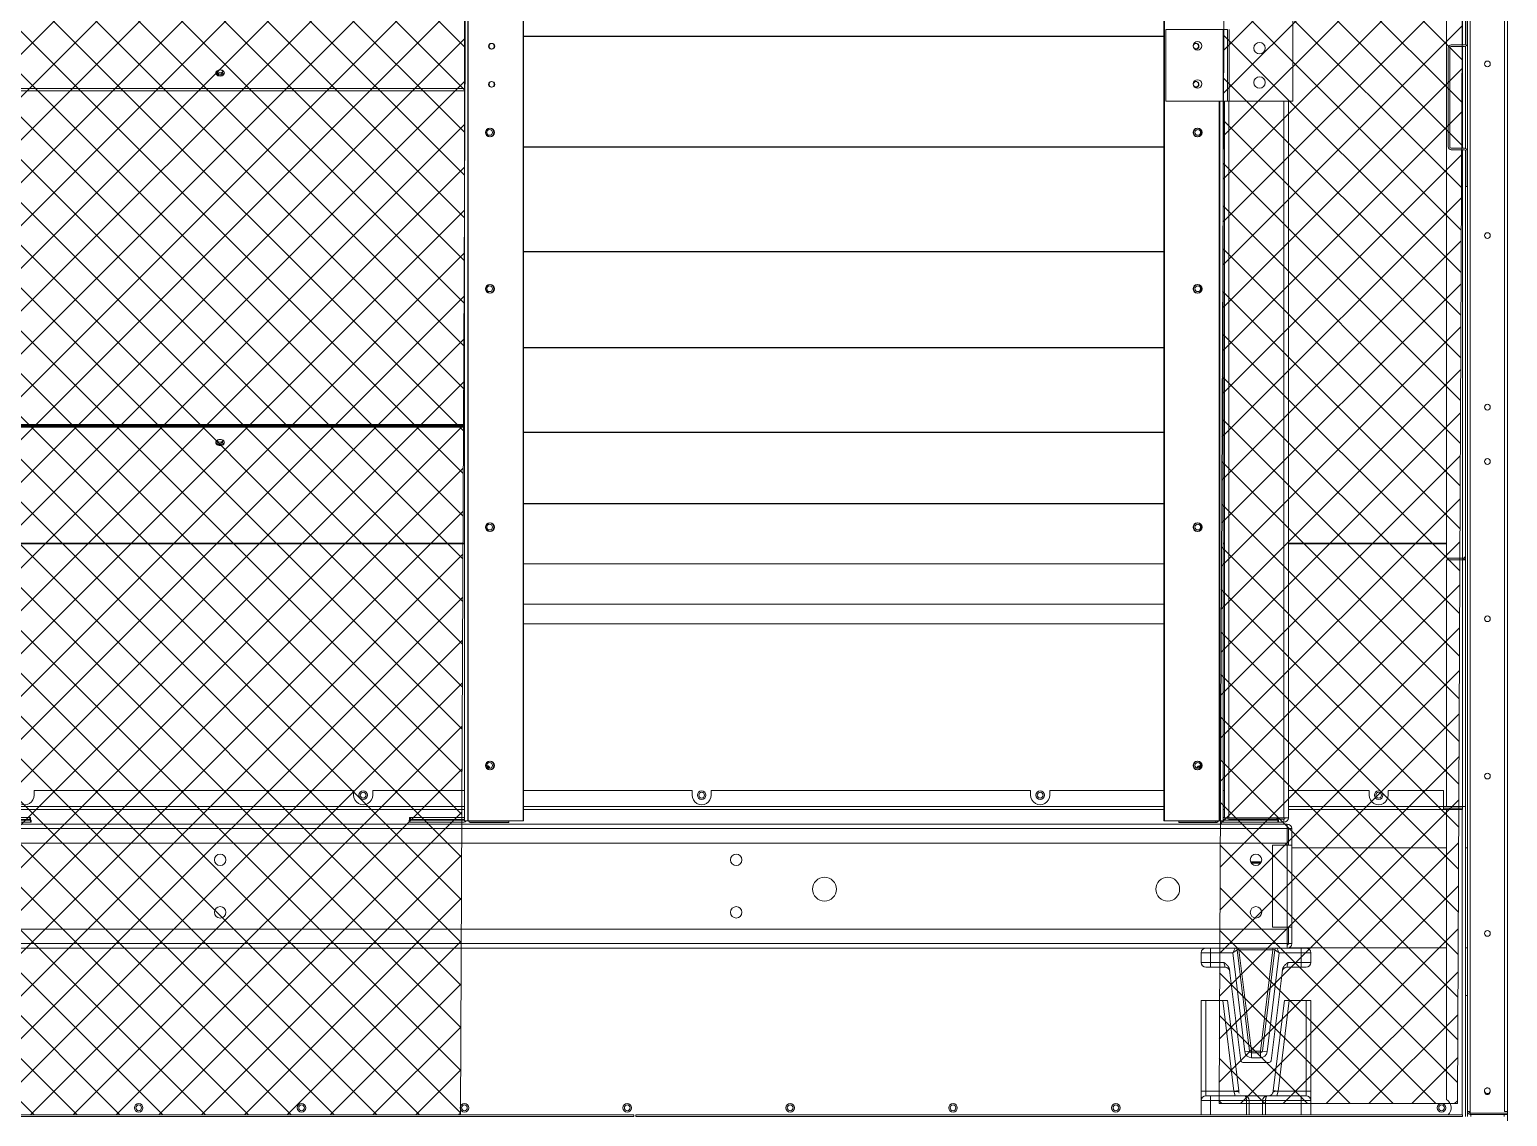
# Model space of a CAD drawing. Header units: millimetres. Extents: x 10706 to 40113, y 7812 to 28607.
# Drawn here: x 30892 to 32442, y 15545 to 16685 of the extents above; entities that cross this region are included whole.
import ezdxf

# ---------------------------------------------------------------- set-up
doc = ezdxf.new("R2010")
doc.units = ezdxf.units.MM
pattern_1 = [(45, (-795513.42, -362385.733), (-22.4506403, 22.4506403), []), (135, (-795513.42, -362385.733), (-22.4506403, -22.4506403), [])]

# ---------------------------------------------------------------- blocks, each defined once
blk = doc.blocks.new('2')
at = {"lineweight": 5}
h = blk.add_hatch(dxfattribs=at)
h.set_pattern_fill('ANSI37', scale=10)
h.set_pattern_definition(pattern_1)
h.paths.add_polyline_path([(31343.6, 15546.3), (31352.1, 17468.5), (30839.7, 17468.5), (30831.2, 15546.3)])
h = blk.add_hatch(dxfattribs=at)
h.set_pattern_fill('ANSI37', scale=10)
h.set_pattern_definition(pattern_1)
h.paths.add_polyline_path([(32389.2, 15558.1), (32397.6, 17480.4), (32147.7, 17480.4), (32139.2, 15558.1)])
at = {"color": 7, "lineweight": 20}
for p, q in [((32399.6, 15549.8), (32399.6, 18391.6)), ((32402.7, 15549.8), (32402.7, 18391.6)), ((32438.5, 15549.8), (32438.5, 18391.6)), ((32441.6, 15549.8), (32441.6, 18391.6)), ((31347.8, 15854.8), (31347.8, 17267.1)), ((31351.3, 15854.8), (31351.3, 17268.3)), ((31351.8, 15854.8), (31351.8, 17268.3)), ((31409.3, 15854.8), (31409.3, 17268.3)), ((31409.8, 15854.8), (31409.8, 17268.3)), ((32081.4, 15854.8), (32081.4, 17268.3)), ((32081.9, 15854.8), (32081.9, 17268.3)), ((29972.5, 15851.3), (32210.7, 15851.3)), ((29972.5, 15846.6), (32210.7, 15846.6)), ((29972.5, 15831.3), (32210.7, 15831.3)), ((32210.7, 15741.3), (29972.5, 15741.3)), ((32210.7, 15726), (29972.5, 15726)), ((32210.7, 15721.3), (29972.5, 15721.3))]:
    blk.add_line(p, q, dxfattribs=at)
at = {"color": 7, "lineweight": 20, "ltscale": 0.063889}
blk.add_line((32216.7, 16724.8), (32216.7, 16609.8), dxfattribs=at)
at = {"color": 7, "lineweight": 20, "ltscale": 0.316783}
blk.add_line((32377.6, 16700.4), (32377.6, 16130.2), dxfattribs=at)
at = {"color": 7, "lineweight": 20, "ltscale": 0.017627}
blk.add_line((32394.5, 16668.7), (32394.5, 16700.4), dxfattribs=at)
at = {"color": 7, "lineweight": 20, "ltscale": 0.018559}
blk.add_line((32397.6, 16669.2), (32397.6, 16702.6), dxfattribs=at)
at = {"color": 7, "lineweight": 20, "ltscale": 0.0205}
for p, q in [((32398, 16670.2), (32398, 16707.1)), ((32398, 16557.2), (32398, 16520.3))]:
    blk.add_line(p, q, dxfattribs=at)
at = {"color": 7, "lineweight": 20, "ltscale": 0.373111}
for p, q in [((32081.4, 16677.9), (31409.8, 16677.9)), ((31409.8, 16677.8), (32081.4, 16677.8)), ((31409.8, 16677.5), (32081.4, 16677.5)), ((32081.4, 16677.4), (31409.8, 16677.4)), ((32081.4, 16561.7), (31409.8, 16561.7)), ((31409.8, 16561.6), (32081.4, 16561.6)), ((31409.8, 16561.4), (32081.4, 16561.4)), ((32081.4, 16561.3), (31409.8, 16561.3)), ((32081.4, 16451.9), (31409.8, 16451.9)), ((31409.8, 16451.8), (32081.4, 16451.8)), ((31409.8, 16451.6), (32081.4, 16451.6)), ((32081.4, 16451.5), (31409.8, 16451.5)), ((32081.4, 16351.3), (31409.8, 16351.3)), ((31409.8, 16351.2), (32081.4, 16351.2)), ((31409.8, 16351), (32081.4, 16351)), ((32081.4, 16350.9), (31409.8, 16350.9)), ((32081.4, 16262.4), (31409.8, 16262.4)), ((31409.8, 16262.3), (32081.4, 16262.3)), ((31409.8, 16262.1), (32081.4, 16262.1)), ((32081.4, 16262), (31409.8, 16262)), ((32081.4, 16187.5), (31409.8, 16187.5)), ((31409.8, 16187.4), (32081.4, 16187.4)), ((31409.8, 16187.3), (32081.4, 16187.3)), ((32081.4, 16187.2), (31409.8, 16187.2)), ((32081.4, 16124.5), (31409.8, 16124.5)), ((31409.8, 16124.4), (32081.4, 16124.4)), ((31409.8, 16124.3), (32081.4, 16124.3)), ((32081.4, 16124.2), (31409.8, 16124.2)), ((32081.4, 16082.1), (31409.8, 16082.1)), ((31409.8, 16082), (32081.4, 16082)), ((31409.8, 16082), (32081.4, 16082)), ((32081.4, 16081.9), (31409.8, 16081.9)), ((31409.8, 16061.4), (32081.4, 16061.4)), ((31409.8, 16061.4), (32081.4, 16061.4)), ((32081.4, 16061.4), (31409.8, 16061.4)), ((31409.8, 15869.7), (32081.4, 15869.7)), ((31409.8, 15866.6), (32081.4, 15866.6))]:
    blk.add_line(p, q, dxfattribs=at)
at = {"color": 7, "lineweight": 20, "ltscale": 0.033333}
for p, q in [((32143.5, 16684.8), (32083.5, 16684.8)), ((32083.5, 16609.8), (32143.5, 16609.8))]:
    blk.add_line(p, q, dxfattribs=at)
at = {"color": 7, "lineweight": 20, "ltscale": 0.041667}
for p, q in [((32083.5, 16609.8), (32083.5, 16684.8)), ((32143.5, 16684.8), (32143.5, 16609.8)), ((32148.2, 16684.8), (32148.2, 16609.8)), ((32149.7, 16684.8), (32149.7, 16609.8))]:
    blk.add_line(p, q, dxfattribs=at)
at = {"color": 7, "lineweight": 20, "ltscale": 0.002611}
for p, q in [((32143.5, 16684.8), (32148.2, 16684.8)), ((32143.5, 16609.8), (32148.2, 16609.8)), ((32144.9, 15858), (32149.6, 15858)), ((32211.9, 15858), (32207.2, 15858)), ((32210.7, 15846.6), (32210.7, 15851.3)), ((32210.7, 15829.3), (32215.4, 15829.3)), ((32210.7, 15743.3), (32215.4, 15743.3)), ((32210.7, 15726), (32210.7, 15721.3))]:
    blk.add_line(p, q, dxfattribs=at)
at = {"color": 7, "lineweight": 20, "ltscale": 0.039056}
blk.add_line((32216.7, 16609.8), (32216.7, 16680.1), dxfattribs=at)
at = {"color": 7, "lineweight": 20, "ltscale": 0.057667}
for p, q in [((32379.6, 16665.6), (32379.6, 16561.8)), ((32381.2, 16665.6), (32381.2, 16561.8))]:
    blk.add_line(p, q, dxfattribs=at)
at = {"color": 7, "lineweight": 20, "ltscale": 0.007667}
for p, q in [((32382.7, 16668.7), (32396.5, 16668.7)), ((32382.7, 16667.1), (32396.5, 16667.1)), ((32382.7, 16560.3), (32396.5, 16560.3)), ((32396.5, 16558.7), (32382.7, 16558.7))]:
    blk.add_line(p, q, dxfattribs=at)
at = {"color": 7, "lineweight": 20, "ltscale": 0.059333}
blk.add_line((32394.5, 16560.3), (32394.5, 16667.1), dxfattribs=at)
at = {"color": 7, "lineweight": 20, "ltscale": 0.059558}
blk.add_line((32397.6, 16560.1), (32397.6, 16667.3), dxfattribs=at)
at = {"color": 7, "lineweight": 20, "ltscale": 0.284666}
blk.add_line((30835.4, 16623.1), (31347.8, 16623.1), dxfattribs=at)
at = {"color": 7, "lineweight": 20, "ltscale": 0.284667}
for p, q in [((31347.8, 16620.6), (30835.4, 16620.6)), ((30835.4, 16270.4), (31347.8, 16270.4)), ((30835.4, 16269.3), (31347.8, 16269.3)), ((31347.8, 16268.9), (30835.4, 16268.9)), ((31347.8, 16267.8), (30835.4, 16267.8)), ((30835.4, 16146.2), (31347.8, 16146.2)), ((30835.4, 16145.2), (31347.8, 16145.2)), ((30835.4, 15869.7), (31347.8, 15869.7)), ((30835.4, 15866.6), (31347.8, 15866.6))]:
    blk.add_line(p, q, dxfattribs=at)
at = {"color": 7, "lineweight": 20, "ltscale": 0.419444}
for p, q in [((32139.4, 15854.8), (32139.4, 16609.8)), ((32139.9, 15854.8), (32139.9, 16609.8)), ((32143.4, 15854.8), (32143.4, 16609.8))]:
    blk.add_line(p, q, dxfattribs=at)
at = {"color": 7, "lineweight": 20, "ltscale": 5.55578e-05}
blk.add_line((32143.5, 16609.8), (32143.4, 16609.8), dxfattribs=at)
at = {"color": 7, "lineweight": 20, "ltscale": 0.000160516}
blk.add_line((32143.8, 16609.8), (32143.5, 16609.8), dxfattribs=at)
at = {"color": 7, "lineweight": 20, "ltscale": 0.000777778}
blk.add_line((32144.9, 16609.8), (32143.5, 16609.8), dxfattribs=at)
at = {"color": 7, "lineweight": 20, "ltscale": 1.1675e-05}
blk.add_line((32143.5, 16609.8), (32143.5, 16609.8), dxfattribs=at)
at = {"color": 7, "lineweight": 20, "ltscale": 0.417667}
for p, q in [((32144.9, 15858), (32144.9, 16609.8)), ((32149.6, 15858), (32149.6, 16609.8)), ((32207.2, 15858), (32207.2, 16609.8)), ((32211.9, 15858), (32211.9, 16609.8))]:
    blk.add_line(p, q, dxfattribs=at)
at = {"color": 7, "lineweight": 20, "ltscale": 0.000833333}
for p, q in [((32148.2, 16609.8), (32149.7, 16609.8)), ((32394.5, 15869.7), (32394.5, 15868.2)), ((31349.8, 15854.8), (31351.3, 15854.8)), ((31350.3, 15854.8), (31351.8, 15854.8)), ((32140.9, 15854.8), (32139.4, 15854.8)), ((32141.4, 15854.8), (32139.9, 15854.8)), ((32210.7, 15846.6), (32212.2, 15846.6)), ((32210.7, 15726), (32212.2, 15726)), ((32402.7, 15548.3), (32402.7, 15549.8)), ((32441.6, 15548.3), (32441.6, 15549.8))]:
    blk.add_line(p, q, dxfattribs=at)
at = {"color": 7, "lineweight": 20, "ltscale": 0.038056}
blk.add_line((32148.2, 16609.8), (32216.7, 16609.8), dxfattribs=at)
at = {"color": 7, "lineweight": 20, "ltscale": 0.037222}
blk.add_line((32216.7, 16609.8), (32149.7, 16609.8), dxfattribs=at)
at = {"color": 7, "lineweight": 20, "ltscale": 0.002667}
blk.add_line((32211.9, 16609.8), (32216.7, 16609.8), dxfattribs=at)
at = {"color": 7, "lineweight": 20, "ltscale": 1.16463e-05}
blk.add_line((32216.7, 16609.8), (32216.7, 16609.8), dxfattribs=at)
at = {"color": 7, "lineweight": 20, "ltscale": 0.238045}
blk.add_line((32394.5, 16130.2), (32394.5, 16558.7), dxfattribs=at)
at = {"color": 7, "lineweight": 20, "ltscale": 0.236578}
blk.add_line((32397.6, 16132.4), (32397.6, 16558.2), dxfattribs=at)
at = {"color": 7, "lineweight": 20, "ltscale": 0.000888889}
for p, q in [((32398, 16520.3), (32399.6, 16520.3)), ((32396, 16129.6), (32397.6, 16129.6)), ((32394.5, 15868.2), (32394.5, 15866.6)), ((31352.3, 15854.5), (31353.9, 15854.5)), ((31394.3, 15854.5), (31394.3, 15852.9)), ((32096.9, 15852.9), (32096.9, 15854.5)), ((32135.8, 15854.5), (32135.8, 15852.9)), ((31525.6, 15546.3), (31525.6, 15544.7)), ((31527.6, 15544.7), (31527.6, 15546.3)), ((32394.6, 15544.7), (32394.6, 15546.3)), ((32402.7, 15546.7), (32402.7, 15548.3)), ((32441.6, 15546.7), (32441.6, 15548.3))]:
    blk.add_line(p, q, dxfattribs=at)
at = {"color": 7, "lineweight": 20, "ltscale": 0.000833656}
for p, q in [((32143.4, 16146.2), (32144.9, 16146.2)), ((32143.4, 16145.2), (32144.9, 16145.2))]:
    blk.add_line(p, q, dxfattribs=at)
at = {"color": 7, "lineweight": 20, "ltscale": 0.092056}
for p, q in [((32211.9, 16146.2), (32377.6, 16146.2)), ((32211.9, 16145.2), (32377.6, 16145.2))]:
    blk.add_line(p, q, dxfattribs=at)
at = {"color": 7, "lineweight": 20, "ltscale": 0.008061}
blk.add_line((32397.6, 16129.6), (32397.6, 16144.1), dxfattribs=at)
at = {"color": 7, "lineweight": 20, "ltscale": 0.009389}
for p, q in [((32377.6, 16130.2), (32394.5, 16130.2)), ((32377.6, 16128.4), (32394.5, 16128.4)), ((32374.5, 15886.6), (32374.5, 15869.7)), ((32377.6, 15869.7), (32394.5, 15869.7)), ((32441.6, 15549.8), (32441.6, 15566.7))]:
    blk.add_line(p, q, dxfattribs=at)
at = {"color": 7, "lineweight": 20, "ltscale": 0.143679}
for p, q in [((32377.6, 15869.7), (32377.6, 16128.4)), ((32394.5, 15869.7), (32394.5, 16128.4)), ((32397.6, 15869.7), (32397.6, 16128.4))]:
    blk.add_line(p, q, dxfattribs=at)
at = {"color": 7, "lineweight": 20, "ltscale": 0.00103}
blk.add_line((32394.5, 16128.4), (32394.5, 16130.2), dxfattribs=at)
at = {"color": 7, "lineweight": 20, "ltscale": 0.001722}
for p, q in [((32397.6, 16128.4), (32394.5, 16128.4)), ((32374.5, 15866.6), (32374.5, 15869.7)), ((32397.6, 15869.7), (32394.5, 15869.7)), ((32399.6, 15549.8), (32402.7, 15549.8)), ((32441.6, 15549.8), (32438.5, 15549.8))]:
    blk.add_line(p, q, dxfattribs=at)
at = {"color": 7, "lineweight": 20, "ltscale": 0.00048142}
blk.add_line((32396, 16129.6), (32396, 16130.5), dxfattribs=at)
at = {"color": 7, "lineweight": 20, "ltscale": 0.000698042}
for p, q in [((32396, 16129.6), (32396, 16128.4)), ((32397.6, 16128.4), (32397.6, 16129.6))]:
    blk.add_line(p, q, dxfattribs=at)
at = {"color": 7, "lineweight": 20, "ltscale": 0.000157563}
blk.add_line((32397.4, 16131.5), (32397.6, 16131.5), dxfattribs=at)
at = {"color": 7, "lineweight": 20, "ltscale": 0.000501055}
blk.add_line((32397.6, 16131.5), (32397.6, 16132.4), dxfattribs=at)
at = {"color": 7, "lineweight": 20, "ltscale": 0.186111}
for p, q in [((31231.6, 15886.6), (30896.6, 15886.6)), ((31941.6, 15886.6), (31606.6, 15886.6))]:
    blk.add_line(p, q, dxfattribs=at)
at = {"color": 7, "lineweight": 20, "ltscale": 0.002747}
for p, q in [((30896.6, 15886.6), (30896.6, 15881.7)), ((31231.6, 15881.7), (31231.6, 15886.6)), ((31251.6, 15886.6), (31251.6, 15881.7)), ((31586.6, 15881.7), (31586.6, 15886.6)), ((31606.6, 15886.6), (31606.6, 15881.7)), ((31941.6, 15881.7), (31941.6, 15886.6)), ((31961.6, 15886.6), (31961.6, 15881.7)), ((32296.6, 15881.7), (32296.6, 15886.6)), ((32316.6, 15886.6), (32316.6, 15881.7))]:
    blk.add_line(p, q, dxfattribs=at)
at = {"color": 7, "lineweight": 20, "ltscale": 0.053444}
blk.add_line((31347.8, 15886.6), (31251.6, 15886.6), dxfattribs=at)
at = {"color": 7, "lineweight": 20, "ltscale": 0.098223}
blk.add_line((31586.6, 15886.6), (31409.8, 15886.6), dxfattribs=at)
at = {"color": 7, "lineweight": 20, "ltscale": 0.066555}
blk.add_line((32081.4, 15886.6), (31961.6, 15886.6), dxfattribs=at)
at = {"color": 7, "lineweight": 20, "ltscale": 0.000833626}
for p, q in [((32144.9, 15886.6), (32143.4, 15886.6)), ((32143.4, 15869.7), (32144.9, 15869.7)), ((32143.4, 15866.6), (32144.9, 15866.6)), ((32143.4, 15858.1), (32144.9, 15858.1))]:
    blk.add_line(p, q, dxfattribs=at)
at = {"color": 7, "lineweight": 20, "ltscale": 0.047056}
blk.add_line((32296.6, 15886.6), (32211.9, 15886.6), dxfattribs=at)
at = {"color": 7, "lineweight": 20, "ltscale": 0.032167}
blk.add_line((32374.5, 15886.6), (32316.6, 15886.6), dxfattribs=at)
at = {"color": 7, "lineweight": 20, "ltscale": 0.031945}
blk.add_line((30835.4, 15858.1), (30892.9, 15858.1), dxfattribs=at)
at = {"color": 7, "lineweight": 20, "ltscale": 0.031389}
for p, q in [((30835.4, 15858.1), (30891.9, 15858.1)), ((31347.8, 15858.1), (31291.3, 15858.1)), ((30836.4, 15855.3), (30892.9, 15855.3)), ((30836.4, 15853.3), (30892.9, 15853.3)), ((30836.9, 15855.3), (30893.4, 15855.3)), ((30836.9, 15853.3), (30893.4, 15853.3)), ((31346.3, 15855.3), (31289.8, 15855.3)), ((31346.3, 15853.3), (31289.8, 15853.3)), ((31346.8, 15855.3), (31290.3, 15855.3)), ((31346.8, 15853.3), (31290.3, 15853.3)), ((32144.4, 15855.3), (32200.9, 15855.3)), ((32144.4, 15853.3), (32200.9, 15853.3)), ((32144.9, 15855.3), (32201.4, 15855.3)), ((32144.9, 15853.3), (32201.4, 15853.3))]:
    blk.add_line(p, q, dxfattribs=at)
at = {"color": 7, "lineweight": 20, "ltscale": 0.031862}
for p, q in [((30835.6, 15856.1), (30892.9, 15856.1)), ((31347.7, 15856.1), (31290.3, 15856.1))]:
    blk.add_line(p, q, dxfattribs=at)
at = {"color": 7, "lineweight": 20, "ltscale": 0.031307}
blk.add_line((30835.6, 15856.1), (30891.9, 15856.1), dxfattribs=at)
at = {"color": 7, "lineweight": 20, "ltscale": 0.001111}
for p, q in [((30891.9, 15856.1), (30891.9, 15858.1)), ((30892.9, 15856.1), (30892.9, 15858.1)), ((31290.3, 15856.1), (31290.3, 15858.1)), ((31291.3, 15856.1), (31291.3, 15858.1)), ((30892.9, 15855.3), (30892.9, 15853.3)), ((30893.4, 15855.3), (30893.4, 15853.3)), ((31289.8, 15855.3), (31289.8, 15853.3)), ((31290.3, 15855.3), (31290.3, 15853.3)), ((31347.8, 15854.8), (31349.8, 15854.8)), ((31348.3, 15854.8), (31350.3, 15854.8)), ((32142.9, 15854.8), (32140.9, 15854.8)), ((32143.4, 15854.8), (32141.4, 15854.8)), ((32200.9, 15855.3), (32200.9, 15853.3)), ((32201.4, 15855.3), (32201.4, 15853.3)), ((32397.6, 15826.5), (32399.6, 15826.5)), ((32399.6, 15721.5), (32397.6, 15721.5)), ((32397.6, 15671.5), (32399.6, 15671.5)), ((32403.1, 15544.7), (32403.1, 15546.7))]:
    blk.add_line(p, q, dxfattribs=at)
at = {"color": 7, "lineweight": 20, "ltscale": 0.031944}
blk.add_line((31347.8, 15858.1), (31290.3, 15858.1), dxfattribs=at)
at = {"color": 7, "lineweight": 20, "ltscale": 0.031306}
blk.add_line((31347.7, 15856.1), (31291.3, 15856.1), dxfattribs=at)
at = {"color": 7, "lineweight": 20, "ltscale": 0.000961948}
blk.add_line((32143.6, 15856.1), (32145.3, 15856.1), dxfattribs=at)
blk.add_line((32143.6, 15856.1), (32145.3, 15856.1), dxfattribs=at)
at = {"color": 7, "lineweight": 20, "ltscale": 0.032}
for p, q in [((32207.2, 15858), (32149.6, 15858)), ((32207.2, 15856.5), (32149.6, 15856.5))]:
    blk.add_line(p, q, dxfattribs=at)
at = {"color": 7, "lineweight": 20, "ltscale": 0.000833335}
for p, q in [((32199.9, 15856.5), (32199.9, 15858)), ((32200.9, 15856.5), (32200.9, 15858))]:
    blk.add_line(p, q, dxfattribs=at)
at = {"color": 7, "lineweight": 20, "ltscale": 0.001778}
for p, q in [((32207.2, 15856.5), (32207.2, 15853.3)), ((32215.4, 15846.6), (32212.2, 15846.6)), ((32212.2, 15726), (32215.4, 15726))]:
    blk.add_line(p, q, dxfattribs=at)
at = {"color": 7, "lineweight": 20, "ltscale": 0.090334}
for p, q in [((32211.9, 15869.7), (32374.5, 15869.7)), ((32211.9, 15866.6), (32374.5, 15866.6))]:
    blk.add_line(p, q, dxfattribs=at)
at = {"color": 7, "lineweight": 20, "ltscale": 0.011111}
for p, q in [((32374.5, 15869.7), (32394.5, 15869.7)), ((32394.5, 15868.2), (32374.5, 15868.2)), ((32374.5, 15866.6), (32394.5, 15866.6))]:
    blk.add_line(p, q, dxfattribs=at)
at = {"color": 7, "lineweight": 20, "ltscale": 0.169047}
blk.add_line((32377.6, 15562.3), (32377.6, 15866.6), dxfattribs=at)
at = {"color": 7, "lineweight": 20, "ltscale": 0.177968}
blk.add_line((32394.1, 15866.6), (32394.1, 15546.3), dxfattribs=at)
at = {"color": 7, "lineweight": 20, "ltscale": 0.180579}
blk.add_line((32397.6, 15869.7), (32397.6, 15544.7), dxfattribs=at)
at = {"color": 7, "lineweight": 20, "ltscale": 0.032222}
for p, q in [((31351.3, 15854.8), (31409.3, 15854.8)), ((31351.8, 15854.8), (31409.8, 15854.8)), ((32139.4, 15854.8), (32081.4, 15854.8)), ((32139.9, 15854.8), (32081.9, 15854.8))]:
    blk.add_line(p, q, dxfattribs=at)
at = {"color": 7, "lineweight": 20, "ltscale": 0.000166668}
blk.add_line((31352.3, 15854.5), (31352.3, 15854.8), dxfattribs=at)
at = {"color": 7, "lineweight": 20, "ltscale": 0.000166667}
for p, q in [((31353.9, 15854.8), (31353.9, 15854.5)), ((31394.3, 15854.8), (31394.3, 15854.5)), ((32096.9, 15854.8), (32096.9, 15854.5)), ((32137.3, 15854.8), (32137.3, 15854.5))]:
    blk.add_line(p, q, dxfattribs=at)
at = {"color": 7, "lineweight": 20, "ltscale": 0.022444}
for p, q in [((31353.9, 15854.5), (31394.3, 15854.5)), ((31394.3, 15854.5), (31353.9, 15854.5)), ((31353.9, 15852.9), (31394.3, 15852.9)), ((32137.3, 15854.5), (32096.9, 15854.5))]:
    blk.add_line(p, q, dxfattribs=at)
at = {"color": 7, "lineweight": 20, "ltscale": 0.000444384}
blk.add_line((31394.3, 15854.5), (31394.3, 15853.7), dxfattribs=at)
at = {"color": 7, "lineweight": 20, "ltscale": 0.021611}
for p, q in [((32135.8, 15854.5), (32096.9, 15854.5)), ((32135.8, 15852.9), (32096.9, 15852.9)), ((32441.6, 15548.3), (32402.7, 15548.3)), ((32441.6, 15548.3), (32402.7, 15548.3)), ((32441.6, 15546.7), (32402.7, 15546.7))]:
    blk.add_line(p, q, dxfattribs=at)
at = {"color": 7, "lineweight": 20, "ltscale": 0.003222}
blk.add_line((32207.2, 15853.3), (32201.4, 15853.3), dxfattribs=at)
at = {"color": 7, "lineweight": 20, "ltscale": 0.009611}
for p, q in [((32210.7, 15829.3), (32210.7, 15846.6)), ((32212.2, 15846.6), (32212.2, 15829.3)), ((32215.4, 15829.3), (32215.4, 15846.6)), ((32210.7, 15726), (32210.7, 15743.3)), ((32212.2, 15743.3), (32212.2, 15726)), ((32215.4, 15726), (32215.4, 15743.3))]:
    blk.add_line(p, q, dxfattribs=at)
at = {"color": 7, "lineweight": 20, "ltscale": 0.0085}
for p, q in [((32210.7, 15831.3), (32210.7, 15846.6)), ((32210.7, 15829.3), (32195.4, 15829.3)), ((32195.4, 15743.3), (32210.7, 15743.3)), ((32210.7, 15726), (32210.7, 15741.3))]:
    blk.add_line(p, q, dxfattribs=at)
at = {"color": 7, "lineweight": 20, "ltscale": 0.047778}
for p, q in [((32195.4, 15829.3), (32195.4, 15743.3)), ((32210.7, 15829.3), (32210.7, 15743.3)), ((32215.4, 15829.3), (32215.4, 15743.3))]:
    blk.add_line(p, q, dxfattribs=at)
at = {"color": 7, "lineweight": 20, "ltscale": 0.090111}
blk.add_line((32215.4, 15826.5), (32377.6, 15826.5), dxfattribs=at)
at = {"color": 7, "lineweight": 20, "ltscale": 0.006331}
blk.add_line((32172.3, 15811.9), (32183.6, 15811.9), dxfattribs=at)
at = {"color": 7, "lineweight": 20, "ltscale": 0.002982}
for p, q in [((32177.9, 15811.1), (32172.6, 15811.1)), ((32183.3, 15811.1), (32177.9, 15811.1))]:
    blk.add_line(p, q, dxfattribs=at)
at = {"color": 7, "lineweight": 20, "ltscale": 0.002791}
for p, q in [((32177.9, 15810.5), (32172.9, 15810.5)), ((32183, 15810.5), (32177.9, 15810.5))]:
    blk.add_line(p, q, dxfattribs=at)
at = {"color": 7, "lineweight": 20, "ltscale": 0.005556}
for p, q in [((32120.4, 15716.3), (32120.4, 15706.3)), ((32130.4, 15716.3), (32120.4, 15716.3)), ((32130.4, 15716.3), (32130.4, 15706.3)), ((32235.4, 15716.3), (32225.4, 15716.3)), ((32225.4, 15716.3), (32225.4, 15706.3)), ((32235.4, 15716.3), (32235.4, 15706.3)), ((32130.4, 15706.3), (32120.4, 15706.3)), ((32235.4, 15706.3), (32225.4, 15706.3)), ((32130.4, 15561.3), (32120.4, 15561.3)), ((32235.4, 15561.3), (32225.4, 15561.3)), ((32235.4, 15571.3), (32235.4, 15561.3))]:
    blk.add_line(p, q, dxfattribs=at)
at = {"color": 7, "lineweight": 20, "ltscale": 0.002778}
for p, q in [((32130.4, 15721.3), (32130.4, 15716.3)), ((32230.4, 15721.3), (32225.4, 15721.3)), ((32225.4, 15721.3), (32225.4, 15716.3)), ((32130.4, 15701.3), (32125.4, 15701.3)), ((32130.4, 15706.3), (32130.4, 15701.3)), ((32225.4, 15706.3), (32225.4, 15701.3)), ((32230.4, 15701.3), (32225.4, 15701.3)), ((32125.4, 15666.3), (32120.4, 15666.3)), ((32235.4, 15666.3), (32230.4, 15666.3)), ((32171.2, 15613), (32166.3, 15612.4)), ((32173.2, 15611.3), (32173.2, 15606.3)), ((32182.7, 15611.3), (32182.7, 15606.3)), ((32184.7, 15613), (32189.6, 15612.4)), ((32125.4, 15571.3), (32120.4, 15571.3)), ((32125.4, 15566.3), (32125.4, 15571.3)), ((32130.4, 15566.3), (32125.4, 15566.3)), ((32130.4, 15566.3), (32130.4, 15561.3)), ((32154.8, 15571.3), (32159.8, 15571.9)), ((32201.1, 15571.3), (32196.1, 15571.9)), ((32225.4, 15566.3), (32225.4, 15561.3)), ((32230.4, 15566.3), (32225.4, 15566.3)), ((32230.4, 15571.3), (32235.4, 15571.3)), ((32230.4, 15571.3), (32230.4, 15566.3))]:
    blk.add_line(p, q, dxfattribs=at)
at = {"color": 7, "lineweight": 20, "ltscale": 0.01282}
for p, q in [((32153.5, 15716.3), (32130.4, 15716.3)), ((32225.4, 15716.3), (32202.4, 15716.3))]:
    blk.add_line(p, q, dxfattribs=at)
at = {"color": 7, "lineweight": 20, "ltscale": 0.003145}
for p, q in [((32153.5, 15716.3), (32156.2, 15721.3)), ((32153.5, 15716.3), (32158.2, 15719.5)), ((32202.4, 15716.3), (32197.7, 15719.5)), ((32202.4, 15716.3), (32199.7, 15721.3))]:
    blk.add_line(p, q, dxfattribs=at)
at = {"color": 7, "lineweight": 20, "ltscale": 0.058129}
for p, q in [((32153.5, 15716.3), (32166.3, 15612.4)), ((32189.6, 15612.4), (32202.4, 15716.3))]:
    blk.add_line(p, q, dxfattribs=at)
at = {"color": 7, "lineweight": 20, "ltscale": 0.059604}
for p, q in [((32158.2, 15719.5), (32171.2, 15613)), ((32160.1, 15719.5), (32173.2, 15613)), ((32195.7, 15719.5), (32182.7, 15613)), ((32184.7, 15613), (32197.7, 15719.5))]:
    blk.add_line(p, q, dxfattribs=at)
at = {"color": 7, "lineweight": 20, "ltscale": 0.000975701}
for p, q in [((32160.1, 15721.3), (32160.1, 15719.5)), ((32195.7, 15721.3), (32195.7, 15719.5)), ((32173.2, 15613), (32173.2, 15611.3)), ((32182.7, 15613), (32182.7, 15611.3))]:
    blk.add_line(p, q, dxfattribs=at)
at = {"color": 7, "lineweight": 20, "ltscale": 0.019777}
blk.add_line((32195.7, 15719.5), (32160.1, 15719.5), dxfattribs=at)
at = {"color": 7, "lineweight": 20, "ltscale": 0.008167}
blk.add_line((32225.4, 15721.3), (32210.7, 15721.3), dxfattribs=at)
at = {"color": 7, "lineweight": 20, "ltscale": 0.0919}
blk.add_line((32377.6, 15721.5), (32212.2, 15721.5), dxfattribs=at)
at = {"color": 7, "lineweight": 20, "ltscale": 0.007694}
for p, q in [((32130.4, 15706.3), (32144.3, 15706.3)), ((32225.4, 15706.3), (32211.6, 15706.3))]:
    blk.add_line(p, q, dxfattribs=at)
at = {"color": 7, "lineweight": 20, "ltscale": 0.008376}
for p, q in [((32130.4, 15701.3), (32145.5, 15701.3)), ((32225.4, 15701.3), (32210.4, 15701.3))]:
    blk.add_line(p, q, dxfattribs=at)
at = {"color": 7, "lineweight": 20, "ltscale": 0.00286}
for p, q in [((32145.5, 15701.3), (32144.3, 15706.3)), ((32211.6, 15706.3), (32210.4, 15701.3)), ((32154.8, 15571.3), (32156, 15566.3)), ((32201.1, 15571.3), (32199.9, 15566.3))]:
    blk.add_line(p, q, dxfattribs=at)
at = {"color": 7, "lineweight": 20, "ltscale": 0.053282}
for p, q in [((32162, 15603), (32150.3, 15698.2)), ((32193.9, 15603), (32205.6, 15698.2))]:
    blk.add_line(p, q, dxfattribs=at)
at = {"color": 7, "lineweight": 20, "ltscale": 0.052778}
for p, q in [((32120.4, 15666.3), (32120.4, 15571.3)), ((32125.4, 15666.3), (32125.4, 15571.3)), ((32230.4, 15571.3), (32230.4, 15666.3)), ((32235.4, 15571.3), (32235.4, 15666.3))]:
    blk.add_line(p, q, dxfattribs=at)
at = {"color": 7, "lineweight": 20, "ltscale": 0.009824}
for p, q in [((32125.4, 15666.3), (32143.1, 15666.3)), ((32230.4, 15666.3), (32212.8, 15666.3))]:
    blk.add_line(p, q, dxfattribs=at)
at = {"color": 7, "lineweight": 20, "ltscale": 0.053174}
for p, q in [((32154.8, 15571.3), (32143.1, 15666.3)), ((32201.1, 15571.3), (32212.8, 15666.3))]:
    blk.add_line(p, q, dxfattribs=at)
at = {"color": 7, "lineweight": 20, "ltscale": 0.002799}
for p, q in [((32148.2, 15666.3), (32143.1, 15666.3)), ((32207.7, 15666.3), (32212.8, 15666.3))]:
    blk.add_line(p, q, dxfattribs=at)
at = {"color": 7, "lineweight": 20, "ltscale": 0.052833}
for p, q in [((32159.8, 15571.9), (32148.2, 15666.3)), ((32196.1, 15571.9), (32207.7, 15666.3))]:
    blk.add_line(p, q, dxfattribs=at)
at = {"color": 7, "lineweight": 20, "ltscale": 0.005249}
for p, q in [((32173.2, 15613), (32182.7, 15613)), ((32182.7, 15611.3), (32173.2, 15611.3)), ((32182.7, 15606.3), (32173.2, 15606.3))]:
    blk.add_line(p, q, dxfattribs=at)
at = {"color": 7, "lineweight": 20, "ltscale": 0.015502}
blk.add_line((32191.9, 15601.3), (32164, 15601.3), dxfattribs=at)
at = {"color": 7, "lineweight": 20, "ltscale": 0.005554}
blk.add_line((32120.4, 15561.3), (32120.4, 15571.3), dxfattribs=at)
at = {"color": 7, "lineweight": 20, "ltscale": 0.008333}
for p, q in [((32120.4, 15546.3), (32120.4, 15561.3)), ((32130.4, 15546.3), (32130.4, 15561.3)), ((32167.9, 15546.3), (32167.9, 15561.3)), ((32170.9, 15546.3), (32170.9, 15561.3)), ((32184.9, 15546.3), (32184.9, 15561.3)), ((32187.9, 15546.3), (32187.9, 15561.3)), ((32225.4, 15546.3), (32225.4, 15561.3)), ((32235.4, 15546.3), (32235.4, 15561.3))]:
    blk.add_line(p, q, dxfattribs=at)
at = {"color": 7, "lineweight": 20, "ltscale": 0.016305}
for p, q in [((32125.4, 15571.3), (32154.8, 15571.3)), ((32201.1, 15571.3), (32230.4, 15571.3))]:
    blk.add_line(p, q, dxfattribs=at)
at = {"color": 7, "lineweight": 20, "ltscale": 0.019722}
for p, q in [((32130.4, 15566.3), (32165.9, 15566.3)), ((32225.4, 15566.3), (32189.9, 15566.3))]:
    blk.add_line(p, q, dxfattribs=at)
at = {"color": 7, "lineweight": 20, "ltscale": 0.020833}
for p, q in [((32130.4, 15561.3), (32167.9, 15561.3)), ((32225.4, 15561.3), (32187.9, 15561.3))]:
    blk.add_line(p, q, dxfattribs=at)
at = {"color": 7, "lineweight": 20, "ltscale": 0.002757}
blk.add_line((32159.9, 15570.7), (32154.9, 15570.7), dxfattribs=at)
at = {"color": 7, "lineweight": 20, "ltscale": 0.000682136}
for p, q in [((32159.8, 15571.9), (32159.9, 15570.7)), ((32196.1, 15571.9), (32196, 15570.7))]:
    blk.add_line(p, q, dxfattribs=at)
at = {"color": 7, "lineweight": 20, "ltscale": 3.0969e-05}
blk.add_line((32161.6, 15567.5), (32161.7, 15567.4), dxfattribs=at)
at = {"color": 7, "lineweight": 20, "ltscale": 7.47467e-06}
blk.add_line((32164.9, 15566.3), (32164.9, 15566.3), dxfattribs=at)
at = {"color": 7, "lineweight": 20, "ltscale": 0.013331}
blk.add_line((32189.9, 15566.3), (32166, 15566.3), dxfattribs=at)
at = {"color": 7, "lineweight": 20, "ltscale": 0.001667}
for p, q in [((32170.9, 15561.3), (32167.9, 15561.3)), ((32187.9, 15561.3), (32184.9, 15561.3))]:
    blk.add_line(p, q, dxfattribs=at)
at = {"color": 7, "lineweight": 20, "ltscale": 0.007778}
blk.add_line((32184.9, 15561.3), (32170.9, 15561.3), dxfattribs=at)
at = {"color": 7, "lineweight": 20, "ltscale": 0.482222}
for p, q in [((31525.6, 15546.3), (30657.6, 15546.3)), ((31525.6, 15544.7), (30657.6, 15544.7))]:
    blk.add_line(p, q, dxfattribs=at)
at = {"color": 7, "lineweight": 20, "ltscale": 0.481667}
for p, q in [((31527.6, 15546.3), (32394.6, 15546.3)), ((31527.6, 15544.7), (32394.6, 15544.7))]:
    blk.add_line(p, q, dxfattribs=at)
at = {"color": 7, "lineweight": 20, "ltscale": 0.002805}
blk.add_line((32399.6, 15544.7), (32399.6, 15549.7), dxfattribs=at)
at = {"color": 7, "lineweight": 20, "ltscale": 0.001199}
blk.add_line((32438.1, 15546.7), (32438.1, 15544.5), dxfattribs=at)
at = {"color": 7, "lineweight": 20, "ltscale": 0.003722}
blk.add_line((32441.6, 15546.7), (32441.6, 15540), dxfattribs=at)
blk.add_line((32441.6, 15546.7), (32441.6, 15540), dxfattribs=at)
at = {"color": 0, "lineweight": 20}
for points in [[(30839.7, 17468.5), (31352.1, 17468.5), (31343.6, 15546.3), (30831.2, 15546.3)], [(32147.7, 17480.4), (32397.6, 17480.4), (32389.2, 15558.1), (32139.2, 15558.1)]]:
    blk.add_lwpolyline(points, close=True, dxfattribs=at)
at = {"color": 7, "lineweight": 20}
for centre, radius in [((31376.1, 16667.3), 3), ((31376.6, 16667.3), 3), ((32116.7, 16667.7), 4.5), ((32181.7, 16665.3), 6), ((32420.6, 16648.7), 3), ((32116.7, 16627.7), 4.5), ((32181.7, 16629.3), 6), ((31376.1, 16627.3), 3), ((31376.6, 16627.3), 3), ((31374.3, 16576.9), 4.5), ((31374.8, 16576.9), 4.5), ((31374.3, 16576.9), 3), ((32116.4, 16576.9), 4.5), ((32116.9, 16576.9), 4.5), ((32116.9, 16576.9), 3), ((32420.6, 16468.7), 3), ((31374.3, 16412.9), 4.5), ((31374.8, 16412.9), 4.5), ((31374.3, 16412.9), 3), ((32116.4, 16412.9), 4.5), ((32116.9, 16412.9), 4.5), ((32116.9, 16412.9), 3), ((32420.6, 16288.7), 3), ((32420.6, 16231.7), 3), ((31374.3, 16162.9), 4.5), ((31374.8, 16162.9), 4.5), ((31374.3, 16162.9), 3), ((32116.4, 16162.9), 4.5), ((32116.9, 16162.9), 4.5), ((32116.9, 16162.9), 3), ((32420.6, 16066.7), 3), ((31374.3, 15912.9), 4.5), ((31374.8, 15912.9), 4.5), ((31374.3, 15912.9), 3), ((32116.4, 15912.9), 4.5), ((32116.9, 15912.9), 4.5), ((32116.9, 15912.9), 3), ((32420.6, 15901.7), 3), ((31241.6, 15881.6), 4.5), ((31241.6, 15881.7), 3), ((31596.6, 15881.6), 4.5), ((31596.6, 15881.7), 3), ((31951.6, 15881.6), 4.5), ((31951.6, 15881.7), 3), ((32306.6, 15881.6), 4.5), ((32306.6, 15881.7), 3), ((31091.6, 15813.8), 6), ((31632.9, 15813.8), 6), ((32177.9, 15813.8), 6), ((31725.4, 15783.1), 12.5), ((32085.4, 15783.1), 12.5), ((31091.6, 15758.8), 6), ((31632.9, 15758.8), 6), ((32177.9, 15758.8), 6), ((32420.6, 15736.7), 3), ((31006.2, 15553.7), 4.5), ((31006.2, 15553.7), 3), ((31177, 15553.7), 4.5), ((31177, 15553.7), 3), ((31347.8, 15553.7), 4.5), ((31347.8, 15553.7), 3), ((31518.6, 15553.7), 4.5), ((31518.6, 15553.7), 3), ((31689.4, 15553.7), 4.5), ((31689.4, 15553.7), 3), ((31860.2, 15553.7), 4.5), ((31860.2, 15553.7), 3), ((32031, 15553.7), 4.5), ((32031, 15553.7), 3), ((32372.6, 15553.7), 4.5), ((32372.6, 15553.7), 3)]:
    blk.add_circle(centre, radius, dxfattribs=at)
for centre, radius, start, end in [((32115.1, 16667.3), 3, 224.4929, 163.5797), ((32115.1, 16667.6), 3, 209.0999, 295.3866), ((32114.6, 16667.3), 3, 249.3987, 132.1701), ((32382.7, 16665.6), 3.1, 90, 180), ((32382.7, 16665.6), 1.5, 90, 180), ((32396.5, 16670.2), 1.5, 270, 0), ((32396.5, 16670.2), 3.1, 270, 359.3165), ((32115.1, 16627.3), 3, 224.4929, 163.5797), ((32115.1, 16627.6), 3, 209.0999, 295.3866), ((32114.6, 16627.3), 3, 249.3987, 132.1701), ((32382.7, 16561.8), 3.1, 180, 270), ((32382.7, 16561.8), 1.5, 180, 270), ((32396.5, 16557.2), 3.1, 0.6835, 90), ((32396.5, 16557.2), 1.5, 0, 90), ((32438.5, 16253.6), 3.1, 0, 0.1902), ((30886.6, 15881.7), 10, 179.9999, 0), ((31241.6, 15881.7), 10, 179.9999, 0), ((31596.6, 15881.7), 10, 179.9999, 0), ((31951.6, 15881.7), 10, 179.9999, 0), ((32306.6, 15881.7), 10, 179.9999, 0), ((31346.3, 15856.8), 1.5, 270, 0), ((31346.8, 15859.6), 1.5, 270, 311.777), ((31346.8, 15856.8), 1.5, 270, 311.8103), ((32144.4, 15859.6), 1.5, 228.1564, 270), ((32144.9, 15856.8), 1.5, 180, 270), ((32144.4, 15856.8), 1.5, 228.1896, 270), ((32149.6, 15858), 4.7, 180, 215.054), ((32149.6, 15858), 1.5, 180, 270), ((32207.2, 15858), 4.7, 270, 0), ((32207.2, 15858), 1.5, 270, 0), ((31346.3, 15856.8), 3.5, 270, 325.1502), ((31346.8, 15856.8), 3.5, 270, 325.1501), ((31353.9, 15854.5), 1.6, 180, 270), ((32135.8, 15856), 3.1, 270, 337.2261), ((32144.4, 15856.8), 3.5, 214.8499, 270), ((32144.9, 15856.8), 3.5, 214.8498, 270), ((32149.6, 15858), 4.7, 269.1104, 270), ((32210.7, 15846.6), 4.7, 0, 90), ((32210.7, 15846.6), 1.5, 0, 90), ((31058.8, 15726), 4.7, 269.7157, 270), ((31124.4, 15726), 4.7, 270, 270.2843), ((32125.4, 15716.3), 5, 90, 180), ((32145.1, 15726), 4.7, 269.7193, 270), ((32156.2, 15719.3), 2, 7, 90), ((32199.7, 15719.3), 2, 90, 173), ((32210.7, 15726), 1.5, 270, 0), ((32210.7, 15726), 4.7, 270, 0), ((32230.4, 15716.3), 5, 0, 90), ((32125.4, 15706.3), 5, 180, 270), ((32145.5, 15696.3), 5, 7, 90), ((32210.4, 15696.3), 5, 90, 173), ((32230.4, 15706.3), 5, 270, 0), ((32173.2, 15613.3), 7, 187, 270), ((32173.2, 15613.3), 2, 187, 270), ((32182.7, 15613.3), 2, 270, 353), ((32182.7, 15613.3), 7, 270, 353), ((32164, 15603.3), 2, 187, 270), ((32191.9, 15603.3), 2, 270, 353), ((32125.4, 15561.3), 5, 90, 180), ((32164.8, 15571.3), 4.97, 189.5376, 207.8079), ((32164.9, 15571.5), 5.19, 266.0466, 269.6153), ((32165.9, 15561.3), 5, 360, 90), ((32189.9, 15561.3), 5, 90, 180), ((32191, 15571.3), 5, 270.1925, 332.2505), ((32191, 15571.3), 4.97, 332.1984, 350.4499), ((32190.9, 15571.3), 5.08, 332.5082, 341.5499), ((32191, 15571.3), 5, 341.2438, 352.9996), ((32230.4, 15561.3), 5, 0, 90), ((32372.6, 15553.7), 10, 312.269, 59.9997), ((32420.6, 15571.7), 3, 350.4059, 350.3998), ((32420.6, 15570.7), 3, 170.4059, 9.5941), ((32402.7, 15549.8), 3.1, 180, 270), ((32402.7, 15549.8), 1.5, 180, 270)]:
    blk.add_arc(centre, radius, start, end, dxfattribs=at)
for centre, major_axis, ratio, start_param, end_param in [((31091.6, 16639.2), (-4.5, 0), 0.7178, 4.212389, 6.283156), ((31091.6, 16639.2), (-4.5, 0), 0.7178, 6.283156, 9.424749), ((31091.6, 16640.3), (-4.5, 0), 0.7178, 0.173307, 2.968286), ((31091.6, 16640.3), (-3, 0), 0.7178, 5.032424, 6.283156), ((31091.6, 16640.3), (-3, 0), 0.7178, 6.283156, 9.424749), ((31091.6, 16641.7), (-3, 0), 0.7178, 0.329242, 2.812351), ((31091.6, 16640.3), (-3, 0), 0.7178, 4.212389, 4.393253), ((31091.6, 16640.3), (-3, 0), 0.7178, 3.141564, 4.212389), ((31091.6, 16639.2), (-4.5, 0), 0.7178, 3.141564, 4.212389), ((31091.6, 16251.6), (-4.5, 0), 0.7178, 4.212389, 6.283156), ((31091.6, 16251.6), (-4.5, 0), 0.7178, 6.283156, 9.424749), ((31091.6, 16252.7), (-4.5, 0), 0.7178, 0.173307, 2.968286), ((31091.6, 16252.7), (-3, 0), 0.7178, 5.032424, 6.283156), ((31091.6, 16252.7), (-3, 0), 0.7178, 6.283156, 7.353982), ((31091.6, 16254.1), (-3, 0), 0.7178, 0.329242, 1.070796), ((31091.6, 16254.1), (-3, 0), 0.7178, 1.070796, 2.812351), ((31091.6, 16252.7), (-3, 0), 0.7178, 1.070796, 3.141564), ((31091.6, 16252.7), (-3, 0), 0.7178, 3.141564, 4.393253), ((31091.6, 16251.6), (-4.5, 0), 0.7178, 3.141564, 4.212389), ((32394.5, 16132.4), (3.1, 0), 0.69625, 4.712389, 6.283185), ((31371.3, 15910.1), (3, 0), 0.866065, 0.5, 1.567916), ((31371.3, 15909.3), (3, 0), 0.866065, 0.243721, 1.509694), ((31370.3, 15908), (-4.5, 0), 0.866025, 3.678767, 4.44056), ((31371.3, 15910.1), (3, 0), 0.866065, 0.000029, 0.5), ((31371.3, 15910.1), (3, 0), 0.866065, 6.216067, 6.283214), ((32118.9, 15910), (-3, 0), 0.866065, 4.383305, 6.261411), ((32118.9, 15909.2), (-3, 0), 0.866065, 4.455933, 5.966795), ((32119.9, 15907.9), (4.5, 0), 0.866025, 1.715156, 2.580649), ((32160.2, 15719.3), (2.04, -0.25), 0.114003, 1.614037, 3.169971), ((32195.7, 15719.3), (2.04, 0.25), 0.114003, 6.254805, 7.810755), ((32394.1, 15669.4), (-3.5, 0), 0.999957, 3.141593, 3.156018), ((32394.1, 15663.8), (-3.5, 0), 0.999957, 3.141593, 3.156996), ((32394.1, 15631.2), (3.5, 0), 0.999957, 6.280156, 6.283185), ((32394.1, 15630.9), (3.5, 0), 0.999957, 6.278577, 6.283185), ((32394.1, 15626.2), (-3.5, 0), 0.999957, 3.122646, 3.141593), ((32394.1, 15625.3), (-3.5, 0), 0.999957, 3.131591, 3.141593), ((32173.2, 15613.3), (-1.99, -0.24), 0.120974, 0, 1.555944), ((32182.7, 15613.3), (-1.99, 0.24), 0.120974, 1.585649, 3.141593), ((32394.1, 15620.6), (3.5, 0), 0.999957, 6.270899, 6.283185), ((32394.1, 15620.3), (3.5, 0), 0.999957, 6.270774, 6.283185), ((32230.4, 15570.1), (-5, 0), 0.121869, 3.141593, 3.147831), ((32394.1, 15571.2), (-3.5, 0), 0.999985, 3.141593, 3.145729), ((32394.1, 15566.2), (3.5, 0), 0.999966, 0, 0.019434)]:
    blk.add_ellipse(centre, major_axis=major_axis, ratio=ratio, start_param=start_param, end_param=end_param, dxfattribs=at)
for points, knots in [([(32150.3, 15698.2), (32150.3, 15698.6), (32150.2, 15698.9), (32150.1, 15699.3), (32149.9, 15699.9), (32149.6, 15700.6), (32149.5, 15700.9), (32149.1, 15701.6), (32148.7, 15702.2), (32148.4, 15702.5), (32147.9, 15703.1), (32147.4, 15703.7), (32147.1, 15704), (32146.4, 15704.6), (32145.7, 15705.1), (32145.4, 15705.4), (32145, 15705.8), (32144.5, 15706.1), (32144.5, 15706.2), (32144.4, 15706.2), (32144.3, 15706.3)], [0, 0, 0, 0, 0, 0, 2.255207, 2.255207, 2.255207, 4.814432, 4.814432, 4.814432, 7.821683, 7.821683, 7.821683, 11.452376, 11.452376, 11.452376, 15.709177, 15.709177, 15.709177, 16.735649, 16.735649, 16.735649, 16.735649, 16.735649, 16.735649]), ([(32205.6, 15698.2), (32205.6, 15698.6), (32205.7, 15698.9), (32205.8, 15699.3), (32206, 15699.9), (32206.3, 15700.6), (32206.4, 15700.9), (32206.8, 15701.6), (32207.2, 15702.2), (32207.5, 15702.5), (32208, 15703.1), (32208.5, 15703.7), (32208.8, 15704), (32209.5, 15704.6), (32210.2, 15705.1), (32210.5, 15705.4), (32210.9, 15705.8), (32211.4, 15706.1), (32211.4, 15706.2), (32211.5, 15706.2), (32211.6, 15706.3)], [0, 0, 0, 0, 0, 0, 2.255203, 2.255203, 2.255203, 4.814439, 4.814439, 4.814439, 7.821689, 7.821689, 7.821689, 11.45238, 11.45238, 11.45238, 15.709201, 15.709201, 15.709201, 16.735664, 16.735664, 16.735664, 16.735664, 16.735664, 16.735664]), ([(32165.9, 15566.3), (32166.2, 15566.3), (32166.4, 15566.2), (32166.7, 15566), (32167.1, 15565.4), (32167.5, 15564.6), (32167.6, 15564.1), (32167.8, 15563.2), (32167.9, 15562.3), (32167.9, 15562), (32167.9, 15561.6), (32167.9, 15561.3)], [0, 0, 0, 0, 0, 0, 4.851619, 4.851619, 4.851619, 10.10657, 10.10657, 10.10657, 12.990712, 12.990712, 12.990712, 12.990712, 12.990712, 12.990712]), ([(32189.9, 15566.3), (32189.7, 15566.3), (32189.5, 15566.2), (32189.2, 15566), (32188.8, 15565.4), (32188.4, 15564.6), (32188.3, 15564.1), (32188.1, 15563.2), (32188, 15562.3), (32188, 15562), (32187.9, 15561.6), (32187.9, 15561.3)], [0, 0, 0, 0, 0, 0, 4.851619, 4.851619, 4.851619, 10.10657, 10.10657, 10.10657, 12.990712, 12.990712, 12.990712, 12.990712, 12.990712, 12.990712]), ([(32201.1, 15571.3), (32200.8, 15571.3), (32200.5, 15571.3), (32200.2, 15571.3), (32199.3, 15571.2), (32198.5, 15571.1), (32197.9, 15571.1), (32197.1, 15570.9), (32196.4, 15570.8), (32196.2, 15570.7), (32196.1, 15570.7), (32196, 15570.7), (32196, 15570.7), (32196, 15570.7), (32196, 15570.7)], [0, 0, 0, 0, 0, 0, 2.323978, 2.323978, 2.323978, 6.808415, 6.808415, 6.808415, 9.743725, 9.743725, 9.743725, 9.789193, 9.789193, 9.789193, 9.789193, 9.789193, 9.789193])]:
    blk.add_open_spline(points, degree=5, knots=knots, dxfattribs=at)

msp = doc.modelspace()

# ---------------------------------------------------------------- block references
msp.add_blockref('2', (0, 0))

doc.saveas('drawing.dxf')
